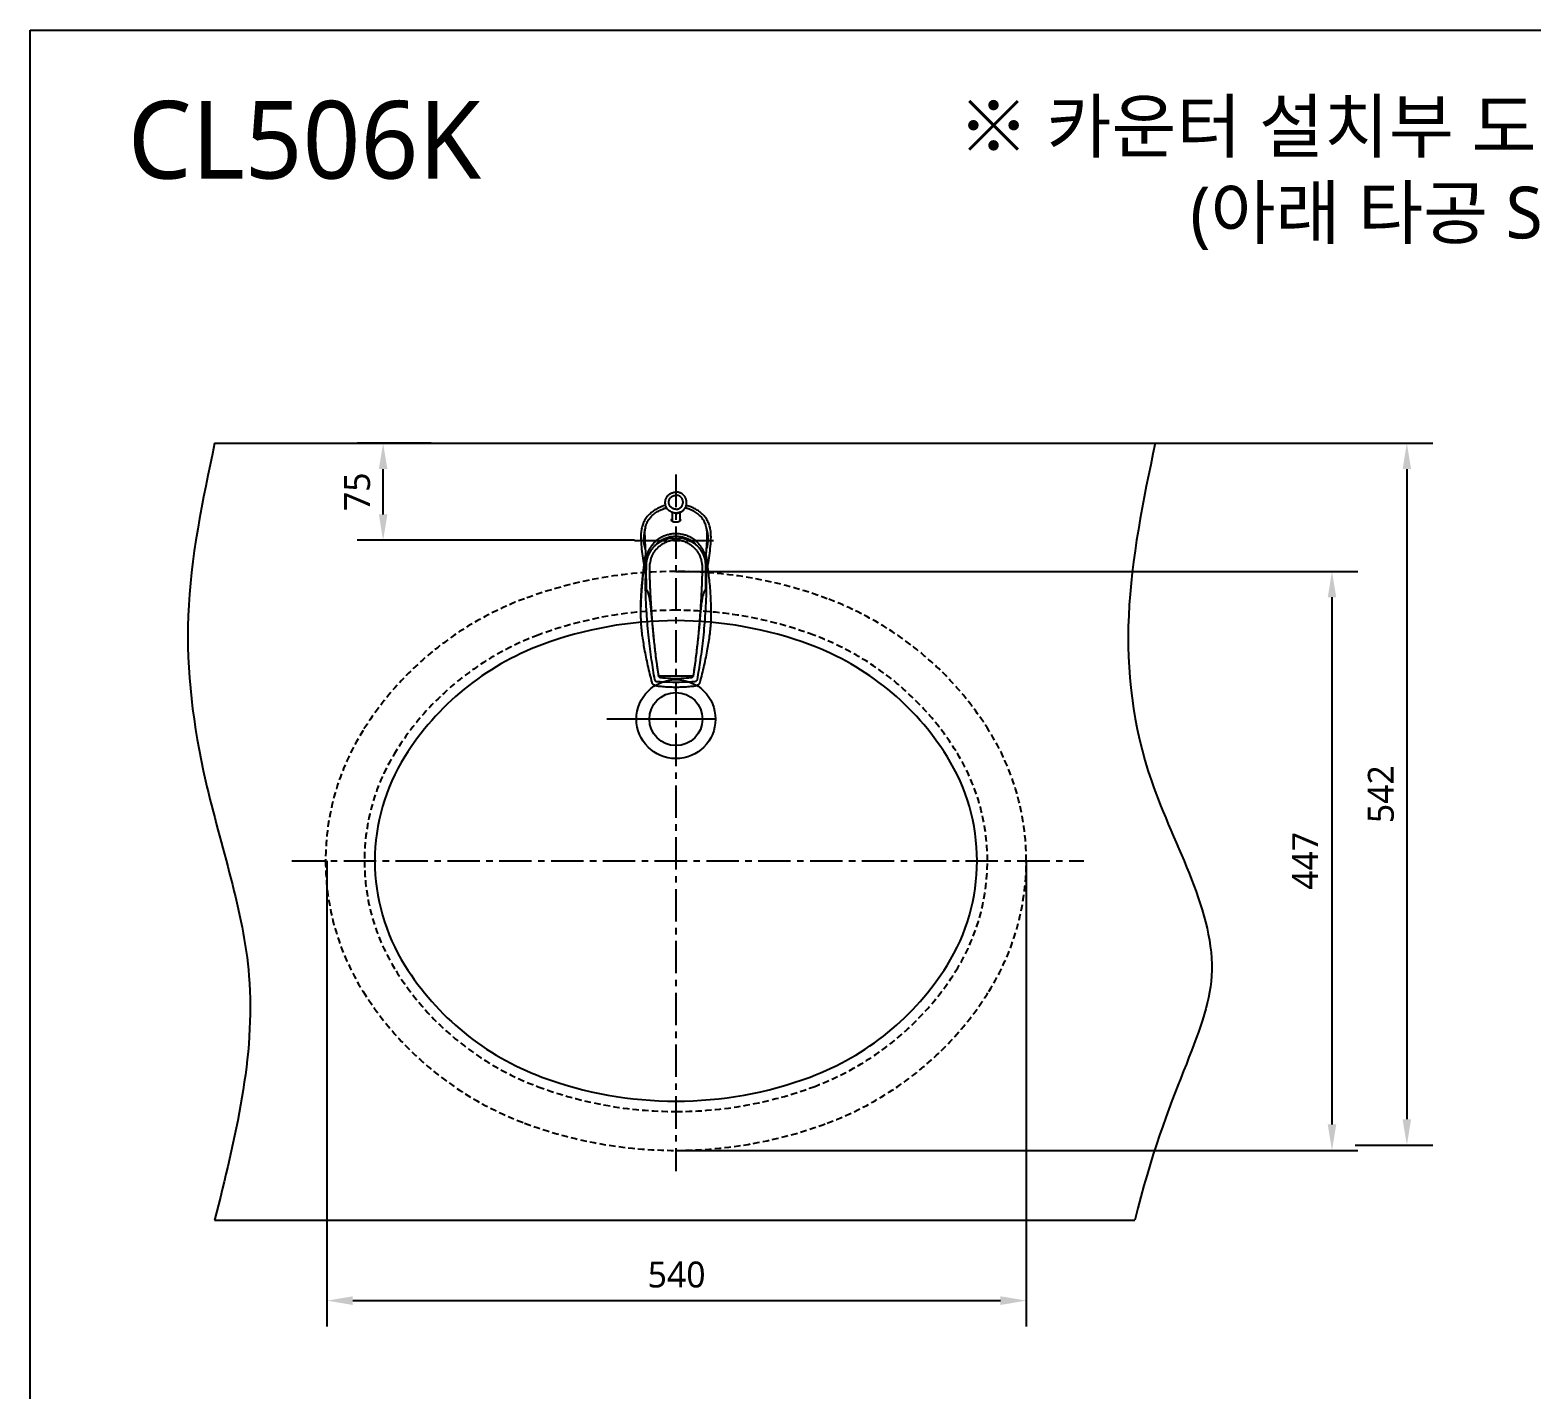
# Model space of a CAD drawing. Extents: x 0 to 3100, y 0 to 2100.
# Drawn here: x 0 to 1160, y 1050 to 2100 of the extents above; entities that cross this region are included whole.
import ezdxf

# ---------------------------------------------------------------- set-up
doc = ezdxf.new("R2010")
doc.units = 0
doc.header["$LTSCALE"] = 10
doc.header["$MEASUREMENT"] = 0
doc.linetypes.add('CENTER', pattern=[2, 1.25, -0.25, 0.25, -0.25])
doc.linetypes.add('HIDDEN', pattern=[0.375, 0.25, -0.125])
doc.layers.get('0').update_dxf_attribs({"linetype": 'CONTINUOUS'})
doc.layers.get('DEFPOINTS').update_dxf_attribs({"linetype": 'CONTINUOUS'})
for name, color, linetype in [('1', 1, 'CONTINUOUS'), ('5', 5, 'CONTINUOUS'), ('7', 7, 'CONTINUOUS'), ('CENTER', 2, 'CENTER')]:
    doc.layers.add(name, color=color, linetype=linetype)
doc.styles.add('GHS', font='romans', dxfattribs={"bigfont": 'ghs'})
doc.styles.get("Standard").update_dxf_attribs({"font": 'NanumGothic.ttf'})
doc.dimstyles.get("Standard").update_dxf_attribs({"dimtxt": 2.7, "dimasz": 2, "dimexe": 2, "dimexo": 1, "dimgap": 2, "dimtad": 1, "dimdec": 0, "dimlfac": 10, "dimrnd": 1, "dimzin": 0, "dimdsep": 46, "dimtxsty": 'Standard', "dimcen": 0, "dimclrd": 7, "dimclrt": 2, "dimadec": 0, "dimazin": 0, "dimtfac": 1, "dimtdec": 0, "dimtofl": 0, "dimtmove": 0, "dimatfit": 3, "dimfxl": 1, "dimtolj": 1, "dimtzin": 0, "dimarcsym": 0})

# ---------------------------------------------------------------- blocks, each defined once
blk = doc.blocks.new('*D5')
at = {"color": 3, "lineweight": -2, "transparency": 16777216}
for p, q in [((229.2, 1458.5), (229.2, 1099)), ((769.2, 1458.5), (769.2, 1099)), ((249.2, 1119), (749.2, 1119))]:
    blk.add_line(p, q, dxfattribs=at)
at = {"color": 3, "transparency": 16777216}
for points in [[(249.2, 1122.3), (249.2, 1115.6), (229.2, 1119)], [(749.2, 1122.3), (749.2, 1115.6), (769.2, 1119)]]:
    blk.add_solid(points, dxfattribs=at)
at = {"layer": 'DEFPOINTS', "color": 0, "transparency": 16777216}
for p in [(229.2, 1458.5), (769.2, 1458.5), (769.2, 1119)]:
    blk.add_point(p, dxfattribs=at)
at = {"color": 2, "transparency": 16777216, "insert": (499.2, 1139), "char_height": 20, "attachment_point": 5}
blk.add_mtext('\\A1;540', dxfattribs=at)
blk = doc.blocks.new('*D6')
at = {"color": 3, "lineweight": -2, "transparency": 16777216}
for p, q in [((498.7, 1682), (1025.2, 1682)), ((1005.2, 1662), (1005.2, 1255)), ((498.7, 1235), (1025.2, 1235))]:
    blk.add_line(p, q, dxfattribs=at)
at = {"color": 3, "transparency": 16777216}
for points in [[(1001.9, 1662), (1008.5, 1662), (1005.2, 1682)], [(1001.9, 1255), (1008.5, 1255), (1005.2, 1235)]]:
    blk.add_solid(points, dxfattribs=at)
at = {"layer": 'DEFPOINTS', "color": 0, "transparency": 16777216}
for p in [(498.7, 1682), (498.7, 1235), (1005.2, 1235)]:
    blk.add_point(p, dxfattribs=at)
at = {"color": 2, "transparency": 16777216, "insert": (984.5, 1458.5), "char_height": 20, "attachment_point": 5, "rotation": 90}
blk.add_mtext('\\A1;447', dxfattribs=at)
blk = doc.blocks.new('*D15')
at = {"color": 3, "lineweight": -2, "transparency": 16777216}
for p, q in [((868.7, 1781), (1083, 1781)), ((1063, 1761), (1063, 1259)), ((1023, 1239), (1083, 1239))]:
    blk.add_line(p, q, dxfattribs=at)
at = {"color": 3, "transparency": 16777216}
for points in [[(1059.7, 1761), (1066.3, 1761), (1063, 1781)], [(1059.7, 1259), (1066.3, 1259), (1063, 1239)]]:
    blk.add_solid(points, dxfattribs=at)
at = {"layer": 'DEFPOINTS', "color": 0, "transparency": 16777216}
for p in [(868.7, 1781), (1023, 1239), (1063, 1239)]:
    blk.add_point(p, dxfattribs=at)
at = {"color": 2, "transparency": 16777216, "insert": (1043, 1510), "char_height": 20, "attachment_point": 5, "rotation": 90}
blk.add_mtext('\\A1;542', dxfattribs=at)
blk = doc.blocks.new('*D16')
at = {"color": 3, "lineweight": -2, "transparency": 16777216}
for p, q in [((309.8, 1781), (252.6, 1781)), ((272.6, 1726), (272.6, 1761)), ((466.7, 1706), (252.6, 1706))]:
    blk.add_line(p, q, dxfattribs=at)
at = {"color": 3, "transparency": 16777216}
for points in [[(269.3, 1761), (275.9, 1761), (272.6, 1781)], [(269.3, 1726), (275.9, 1726), (272.6, 1706)]]:
    blk.add_solid(points, dxfattribs=at)
at = {"layer": 'DEFPOINTS', "color": 0, "transparency": 16777216}
for p in [(272.6, 1781), (309.8, 1781), (466.7, 1706)]:
    blk.add_point(p, dxfattribs=at)
at = {"color": 2, "transparency": 16777216, "insert": (252.6, 1743.5), "char_height": 20, "attachment_point": 5, "rotation": 90}
blk.add_mtext('\\A1;75', dxfattribs=at)

msp = doc.modelspace()

# ---------------------------------------------------------------- linework, layer by layer
at = {"color": 2}
for radius in [30.5, 20.5]:
    msp.add_circle((498.68211, 1567.98211), radius, dxfattribs=at)
at = {"color": 2, "linetype": 'HIDDEN', "ltscale": 2}
for centre, radius, start, end in [((498.68211, 1346.98211), 335, 90, 110.41024201), ((498.68211, 1346.98211), 335, 69.58975799, 90), ((469.03924, 1426.64578), 250, 110.41024201, 147.95362655), ((528.32497, 1426.64578), 250, 32.04637345, 69.58975799), ((418.18211, 1458.48211), 190, 147.95362655, 180), ((579.18211, 1458.48211), 190, 0, 32.04637345), ((418.18211, 1458.48211), 190, 180, 212.04637345), ((579.18211, 1458.48211), 190, 327.95362655, 0), ((469.03924, 1490.31844), 250, 212.04637345, 249.58975799), ((528.32497, 1490.31844), 250, 290.41024201, 327.95362655), ((498.68211, 1569.98211), 335, 249.58975799, 270), ((498.68211, 1569.98211), 335, 270, 290.41024201)]:
    msp.add_arc(centre, radius, start, end, dxfattribs=at)
for centre, radius, start, end in [((498.68211, 1346.98211), 297, 90, 110.41024201), ((498.68211, 1346.98211), 297, 69.58975799, 90), ((469.03924, 1426.64578), 212, 110.41024201, 147.95362655), ((528.32497, 1426.64578), 212, 32.04637345, 69.58975799), ((418.18211, 1458.48211), 152, 147.95362655, 180), ((579.18211, 1458.48211), 152, 0, 32.04637345), ((418.18211, 1458.48211), 152, 180, 212.04637345), ((579.18211, 1458.48211), 152, 327.95362655, 0), ((469.03924, 1490.31844), 212, 212.04637345, 249.58975799), ((528.32497, 1490.31844), 212, 290.41024201, 327.95362655), ((498.68211, 1569.98211), 297, 249.58975799, 270), ((498.68211, 1569.98211), 297, 270, 290.41024201)]:
    msp.add_arc(centre, radius, start, end)
at = {"layer": '1'}
for p, q in [((142.54576, 1780.98211), (868.68211, 1780.98211)), ((529.18211, 1567.98211), (445.32307, 1567.98211)), ((142.54576, 1180.98211), (852.98828, 1180.98211))]:
    msp.add_line(p, q, dxfattribs=at)
at = {"layer": '1', "color": 2, "linetype": 'HIDDEN', "ltscale": 2}
for centre, radius, start, end in [((498.68211, 1346.98211), 305, 90, 110.41024201), ((498.68211, 1346.98211), 305, 69.58975799, 90), ((469.03924, 1426.64578), 220, 110.41024201, 147.95362655), ((528.32497, 1426.64578), 220, 32.04637345, 69.58975799), ((418.18211, 1458.48211), 160, 147.95362655, 180), ((579.18211, 1458.48211), 160, 0, 32.04637345), ((418.18211, 1458.48211), 160, 180, 212.04637345), ((579.18211, 1458.48211), 160, 327.95362655, 0), ((469.03924, 1490.31844), 220, 212.04637345, 249.58975799), ((528.32497, 1490.31844), 220, 290.41024201, 327.95362655), ((498.68211, 1569.98211), 305, 249.58975799, 270), ((498.68211, 1569.98211), 305, 270, 290.41024201)]:
    msp.add_arc(centre, radius, start, end, dxfattribs=at)
at = {"layer": '1'}
msp.add_spline([(142.54576, 1780.98211), (122.08721, 1647.75367), (135.4957, 1520.42407), (169.01692, 1369.63904), (142.54576, 1180.98211)], degree=3, dxfattribs=at)
msp.add_open_spline([(868.68211, 1780.98211), (859.42281, 1736.66545), (841.36835, 1650.25353), (856.88626, 1511.37488), (944.47001, 1372.2102), (877.27327, 1281.66633), (852.98828, 1180.98211)], degree=3, knots=[0, 0, 0, 0, 13.4790096988, 26.2823736359, 41.7289914298, 55.8471450246, 55.8471450246, 55.8471450246, 55.8471450246], dxfattribs=at)
at = {"layer": '5', "color": 212}
msp.add_lwpolyline([(0, 2100), (3100, 2100), (3100, 0), (0, 0)], close=True, dxfattribs=at)
at = {"layer": '7'}
for p, q in [((495.6821, 1727.57146), (495.6821, 1720.82335)), ((501.6821, 1727.57145), (501.6821, 1720.82303)), ((495.6821, 1707.53759), (495.6821, 1707.9799)), ((501.6821, 1707.9799), (501.6821, 1707.53759)), ((474.89705, 1692.02221), (474.89704, 1692.02211)), ((474.91152, 1692.1218), (474.91123, 1692.11983)), ((522.45298, 1692.11983), (522.45274, 1692.12143)), ((522.46717, 1692.02211), (522.46716, 1692.02221)), ((477.67241, 1663.53446), (477.67311, 1663.53239)), ((519.69174, 1663.5345), (519.69109, 1663.53254)), ((471.4497, 1654.70809), (471.4497, 1654.70803)), ((479.50723, 1650.45618), (479.50138, 1650.4264)), ((479.50138, 1650.4264), (479.50139, 1650.42621)), ((517.85698, 1650.45619), (517.86272, 1650.42642)), ((517.86272, 1650.42642), (517.8627, 1650.42623)), ((485.06156, 1601.77839), (485.05454, 1601.78084)), ((512.30266, 1601.77838), (512.30968, 1601.78083)), ((484.28435, 1593.64307), (484.28475, 1593.64296)), ((484.90335, 1593.52623), (484.90345, 1593.52622)), ((498.6821, 1589.74336), (498.68211, 1592.70904)), ((498.68211, 1592.70904), (498.68211, 1592.73275)), ((512.46088, 1593.52623), (512.46077, 1593.52622)), ((513.07984, 1593.64307), (513.07948, 1593.64297)), ((516.19302, 1594.79403), (516.19262, 1594.79383))]:
    msp.add_line(p, q, dxfattribs=at)
for start, end in [(106.74388504, 115.37448801), (65.38059127, 73.1537346), (160.03722293, 199.08055553), (341.3142067, 19.200866)]:
    msp.add_arc((498.65693, 1707.28842), 25, start, end, dxfattribs=at)
for points in [[(495.08251, 1727.82948), (494.39554, 1728.19813), (493.47563, 1728.83761), (492.65271, 1729.59449), (491.9421, 1730.45467), (491.35705, 1731.40213), (490.90845, 1732.41922), (490.60466, 1733.48699), (490.45134, 1734.58556), (490.45134, 1735.69445), (490.60466, 1736.79302), (490.90845, 1737.86079), (491.35705, 1738.87788), (491.9421, 1739.82534), (492.65271, 1740.68552), (493.47563, 1741.4424), (494.39554, 1742.08188), (495.3953, 1742.59204), (496.45628, 1742.96338), (497.55873, 1743.189), (498.6821, 1743.26467)], [(498.6821, 1730.01456), (497.82656, 1730.08087), (496.99209, 1730.27817), (496.19923, 1730.60159), (495.4675, 1731.04318), (494.81493, 1731.59206), (494.25759, 1732.23471), (493.80919, 1732.95532), (493.48077, 1733.73614), (493.28043, 1734.55793), (493.2131, 1735.40048), (493.28043, 1736.24302), (493.48077, 1737.06482), (493.80919, 1737.84563), (494.25759, 1738.56624), (494.81493, 1739.2089), (495.4675, 1739.75778), (496.19923, 1740.19936), (496.99209, 1740.52279), (497.82656, 1740.72008), (498.6821, 1740.78639)], [(502.2817, 1727.82948), (502.96867, 1728.19813), (503.88858, 1728.83761), (504.7115, 1729.59449), (505.42211, 1730.45467), (506.00716, 1731.40213), (506.45576, 1732.41922), (506.75955, 1733.48699), (506.91287, 1734.58556), (506.91287, 1735.69445), (506.75955, 1736.79302), (506.45576, 1737.86079), (506.00716, 1738.87788), (505.42211, 1739.82534), (504.7115, 1740.68552), (503.88858, 1741.4424), (502.96867, 1742.08188), (501.96891, 1742.59204), (500.90793, 1742.96338), (499.80548, 1743.189), (498.6821, 1743.26467)], [(498.6821, 1729.98403), (499.54249, 1730.05072), (500.3817, 1730.24913), (501.17905, 1730.57439), (501.91492, 1731.01848), (502.57119, 1731.57047), (503.1317, 1732.21677), (503.58264, 1732.94146), (503.91292, 1733.7267), (504.11439, 1734.55316), (504.1821, 1735.40048), (504.11439, 1736.2478), (503.91292, 1737.07425), (503.58264, 1737.85949), (503.1317, 1738.58418), (502.57119, 1739.23048), (501.91492, 1739.78247), (501.17905, 1740.22656), (500.3817, 1740.55182), (499.54249, 1740.75023), (498.6821, 1740.81692)], [(474.54387, 1709.69751), (474.80548, 1713.74525), (475.52735, 1717.28392), (476.76574, 1720.4223), (478.4455, 1723.06123), (480.70553, 1725.47195), (483.6171, 1727.66654), (486.93018, 1729.44506), (490.47867, 1730.75847), (491.55262, 1731.05551)], [(498.6821, 1727.01534), (497.55873, 1727.09101), (496.45628, 1727.31663), (495.3953, 1727.68797), (495.08251, 1727.82948)], [(498.6821, 1727.005), (498.00283, 1727.03326), (497.31315, 1727.12024), (496.60395, 1727.27249), (495.86097, 1727.50343), (495.08251, 1727.82948)], [(498.6821, 1727.01534), (499.80548, 1727.09101), (500.90793, 1727.31663), (501.96891, 1727.68797), (502.2817, 1727.82948)], [(502.2817, 1727.82948), (501.4999, 1727.50222), (500.74934, 1727.26965), (500.03728, 1727.11792), (499.35098, 1727.0324), (498.6821, 1727.005)], [(522.82034, 1709.69751), (522.56923, 1713.64723), (521.88827, 1717.10277), (520.72003, 1720.17808), (519.11738, 1722.79808), (516.95893, 1725.19679), (514.12234, 1727.42353), (510.78984, 1729.28046), (507.1929, 1730.66702), (505.81453, 1731.05942)], [(495.28212, 1721.68004), (495.28826, 1721.79341), (495.33498, 1722.01243), (495.42918, 1722.23371), (495.57277, 1722.45451), (495.68177, 1722.58366)], [(498.6821, 1719.91561), (498.18811, 1719.933), (497.74582, 1719.97945), (497.34823, 1720.04863), (496.9895, 1720.13684), (496.66998, 1720.24038), (496.38038, 1720.36), (496.12015, 1720.49542), (495.89202, 1720.64509), (495.69713, 1720.80832), (495.53689, 1720.98462), (495.41358, 1721.17288), (495.32959, 1721.3716), (495.28712, 1721.57908), (495.28212, 1721.68004)], [(502.0821, 1721.68012), (502.08159, 1721.64778), (502.0432, 1721.40047), (501.94775, 1721.16756), (501.80117, 1720.95201), (501.6104, 1720.75639), (501.38179, 1720.5815), (501.11719, 1720.42551), (500.81337, 1720.28623), (500.46882, 1720.16465), (500.08555, 1720.06369), (499.66035, 1719.98547), (499.19031, 1719.93403), (498.6821, 1719.91561)], [(501.68242, 1722.58368), (501.80953, 1722.43057), (501.96704, 1722.17011), (502.05761, 1721.9062), (502.0821, 1721.68012)], [(474.54387, 1709.69751), (474.55999, 1707.72531), (474.61694, 1706.25275)], [(474.61695, 1706.25275), (474.75991, 1703.53999), (474.97091, 1700.07896), (475.24491, 1696.25105), (475.32924, 1694.51957)], [(476.29896, 1690.81261), (477.09724, 1693.69462), (478.30786, 1696.41101), (479.90228, 1698.93779), (481.85787, 1701.23585), (484.16799, 1703.2715), (486.79796, 1705.00291), (489.68322, 1706.39398), (492.67975, 1707.38929), (495.6821, 1707.9799)], [(478.55509, 1686.87724), (478.74522, 1688.47991), (479.16878, 1690.53887), (479.87482, 1692.78583), (480.84457, 1694.9951), (482.06065, 1697.09057), (483.53967, 1699.069), (485.31896, 1700.9254), (487.49537, 1702.6804), (490.19855, 1704.29538), (493.12434, 1705.48661), (495.92122, 1706.15168), (498.67019, 1706.37154), (501.41948, 1706.15538), (504.21709, 1705.49385), (507.14618, 1704.30511), (509.85535, 1702.68988), (512.03876, 1700.93138), (513.82336, 1699.07038), (515.30612, 1697.0867), (516.52458, 1694.98534), (517.4955, 1692.76949), (518.20074, 1690.5181), (518.62176, 1688.46207), (518.80912, 1686.87723)], [(480.07142, 1701.986), (482.29017, 1704.6115), (484.90471, 1706.86296), (487.79423, 1708.66523), (490.77857, 1709.97485), (493.65678, 1710.80477), (496.31697, 1711.24028), (498.68211, 1711.37274)], [(482.12239, 1701.49312), (483.6145, 1703.12488), (486.14242, 1705.24757), (488.98069, 1706.9571), (492.06795, 1708.21417), (495.34144, 1708.98584), (498.6821, 1709.24328)], [(501.6821, 1707.53759), (501.57993, 1707.37833), (501.28046, 1707.25723), (500.80442, 1707.17477), (500.18374, 1707.12527), (499.45981, 1707.1005), (498.68189, 1707.09324), (497.90389, 1707.10051), (497.17993, 1707.1253), (496.55933, 1707.17482), (496.08346, 1707.25731), (495.78416, 1707.3784), (495.6821, 1707.53759)], [(498.6821, 1709.24328), (502.01462, 1708.9871), (505.29033, 1708.21606), (508.37976, 1706.95898), (511.21942, 1705.24927), (513.74804, 1703.12653), (515.24211, 1701.49276)], [(498.68211, 1711.37274), (500.97519, 1711.24784), (503.43257, 1710.86405), (506.11604, 1710.13737), (509.04509, 1708.93239), (512.05149, 1707.1552), (514.88047, 1704.80429), (517.29273, 1701.98611)], [(501.6821, 1707.9799), (504.68938, 1707.388), (507.69023, 1706.39024), (510.57705, 1704.99679), (513.20621, 1703.26389), (515.51442, 1701.2276), (517.46713, 1698.93071), (519.05873, 1696.40656), (520.26746, 1693.69325), (521.06525, 1690.81261)], [(522.03178, 1695.14207), (522.1193, 1696.25105), (522.3933, 1700.07896), (522.60429, 1703.53999), (522.74726, 1706.25275)], [(522.74727, 1706.25275), (522.80421, 1707.72531), (522.82034, 1709.69751)], [(475.56811, 1689.24674), (475.58203, 1689.54319), (475.60018, 1689.87448), (475.62559, 1690.24232), (475.66076, 1690.64162), (475.70724, 1691.07017), (475.76683, 1691.53059), (475.84176, 1692.02548), (475.93514, 1692.55854), (476.0515, 1693.13549), (476.19669, 1693.76316), (476.37692, 1694.44481), (476.5961, 1695.17316), (476.85599, 1695.93706), (477.15694, 1696.72571), (477.49779, 1697.52851), (477.87655, 1698.3365), (478.28424, 1699.1293), (478.69854, 1699.86958), (479.09053, 1700.5202), (479.44535, 1701.07435), (479.7672, 1701.55376), (480.07053, 1701.98662)], [(517.29361, 1701.98671), (517.59131, 1701.56207), (517.91068, 1701.08678), (518.25755, 1700.54607), (518.63112, 1699.92874), (519.02073, 1699.23887), (519.40865, 1698.49581), (519.77917, 1697.72167), (520.12247, 1696.93331), (520.43317, 1696.14215), (520.7071, 1695.36088), (520.94207, 1694.60288), (521.13778, 1693.8821), (521.29628, 1693.21099), (521.42233, 1692.59431), (521.52131, 1692.03246), (521.59845, 1691.52292), (521.65841, 1691.05795), (521.70457, 1690.63015), (521.73935, 1690.23306), (521.76444, 1689.86775), (521.78236, 1689.53957), (521.7961, 1689.24674)], [(521.99651, 1694.70774), (522.01295, 1694.90935)], [(522.01295, 1694.90935), (522.03178, 1695.14207)], [(474.88667, 1691.95063), (473.16289, 1678.69597), (472, 1665.98846), (471.44968, 1654.70809)], [(471.49368, 1655.15928), (471.53106, 1656.4101), (471.60575, 1658.42084), (471.7058, 1660.60969), (471.83643, 1663.006), (472.00375, 1665.63537), (472.21336, 1668.5037), (472.47163, 1671.60874), (472.78055, 1674.89859), (473.13192, 1678.25406), (473.51154, 1681.55664), (473.90035, 1684.69117), (474.27606, 1687.54417), (474.61482, 1690.00294), (474.89188, 1691.94989)], [(474.89704, 1692.02211), (474.88667, 1691.95063)], [(474.89188, 1691.94989), (474.89895, 1691.99887), (474.906, 1692.04774)], [(474.89235, 1691.972), (474.89188, 1691.94989)], [(474.89704, 1692.02211), (474.89617, 1692.01584), (474.89235, 1691.972)], [(474.91123, 1692.11983), (474.8993, 1692.0377), (474.89705, 1692.02221)], [(474.90599, 1692.04775), (474.94847, 1692.34025)], [(474.91123, 1692.11983), (474.9103, 1692.11314), (474.90599, 1692.04775)], [(474.90961, 1692.02425), (474.906, 1692.04774)], [(482.32902, 1598.31765), (479.91532, 1613.60623), (477.75923, 1630.68666), (476.09114, 1649.833), (475.27657, 1670.78584), (475.5681, 1689.24674)], [(475.97623, 1668.19368), (475.92942, 1669.93204), (475.89018, 1671.63453), (475.85845, 1673.29216), (475.83406, 1674.89705), (475.81662, 1676.45372), (475.80574, 1677.98952), (475.80154, 1679.53195), (475.80468, 1681.08472), (475.81601, 1682.64375), (475.83679, 1684.21149), (475.86888, 1685.78871), (475.91575, 1687.38313)], [(475.91575, 1687.38313), (475.95101, 1687.80712), (475.98773, 1688.22565), (476.02434, 1688.62004), (476.05915, 1688.97386), (476.09092, 1689.27885), (476.12068, 1689.54886), (476.15027, 1689.80177), (476.18172, 1690.05314), (476.21624, 1690.30727), (476.25456, 1690.56072), (476.29896, 1690.81261)], [(485.0908, 1602.58994), (484.09226, 1609.77145), (483.27075, 1616.22248), (482.58018, 1622.10609), (481.99265, 1627.51365), (481.49574, 1632.43713), (481.07229, 1636.93898), (480.70998, 1641.0608), (480.39851, 1644.84389), (480.13047, 1648.31328), (479.89951, 1651.49391), (479.70036, 1654.40767), (479.52834, 1657.07868), (479.37953, 1659.52879), (479.25069, 1661.77721), (479.139, 1663.84236), (479.04203, 1665.74231), (478.95768, 1667.49446), (478.88417, 1669.11493), (478.81996, 1670.61914), (478.76374, 1672.02198), (478.71492, 1673.32358), (478.67291, 1674.52347), (478.63686, 1675.63131), (478.60604, 1676.65465), (478.57986, 1677.59943), (478.55825, 1678.45295), (478.54052, 1679.22428), (478.52601, 1679.92552), (478.51419, 1680.56835), (478.50462, 1681.16419), (478.49695, 1681.72444), (478.49096, 1682.26074), (478.48667, 1682.76439), (478.48403, 1683.22666), (478.48285, 1683.63955), (478.48286, 1684.00477), (478.48382, 1684.32814), (478.4855, 1684.61465), (478.48775, 1684.86867), (478.49043, 1685.09437), (478.49342, 1685.29594), (478.49668, 1685.47761), (478.5002, 1685.64372), (478.50399, 1685.7987), (478.50816, 1685.94702), (478.51286, 1686.09337), (478.5183, 1686.24064), (478.52454, 1686.38691), (478.53155, 1686.52833), (478.53921, 1686.66053), (478.54725, 1686.77868), (478.55509, 1686.87724)], [(518.80912, 1686.87723), (518.81706, 1686.77738), (518.82515, 1686.65803), (518.83284, 1686.5249), (518.83985, 1686.38294), (518.84606, 1686.23665), (518.85146, 1686.08999), (518.85611, 1685.94493), (518.86023, 1685.79847), (518.86396, 1685.64589), (518.86742, 1685.48268), (518.87065, 1685.30438), (518.87362, 1685.1066), (518.87628, 1684.88506), (518.87855, 1684.63555), (518.88027, 1684.35387), (518.88129, 1684.03565), (518.8814, 1683.67596), (518.88035, 1683.26899), (518.87787, 1682.81208), (518.87377, 1682.31387), (518.86796, 1681.78132), (518.8605, 1681.22559), (518.85116, 1680.63533), (518.83962, 1679.999), (518.82544, 1679.30501), (518.80809, 1678.54157), (518.7869, 1677.69648), (518.76118, 1676.75918), (518.73079, 1675.74149), (518.69519, 1674.63938), (518.65367, 1673.44487), (518.60537, 1672.14901), (518.54965, 1670.75022), (518.48597, 1669.25014), (518.41302, 1667.63376), (518.32925, 1665.88536), (518.23287, 1663.98852), (518.12175, 1661.92554), (517.99345, 1659.67797), (517.84513, 1657.22699), (517.67348, 1654.55308), (517.47455, 1651.63403), (517.2436, 1648.44519), (516.97526, 1644.96394), (516.66308, 1641.16505), (516.29952, 1637.02281), (515.8742, 1632.4961), (515.37482, 1627.54484), (514.78438, 1622.10923), (514.09126, 1616.20451), (513.26899, 1609.74916), (512.2734, 1602.58994)], [(521.7961, 1689.24674), (522.0875, 1670.77437), (521.27212, 1649.81838), (519.60391, 1630.67675), (517.4484, 1613.60282), (515.03519, 1598.31765)], [(521.06525, 1690.81261), (521.1068, 1690.57828), (521.14275, 1690.34355), (521.17533, 1690.10774), (521.20526, 1689.8729), (521.23333, 1689.6378), (521.26087, 1689.39341), (521.28918, 1689.12852), (521.31938, 1688.83079), (521.35146, 1688.49764), (521.38437, 1688.13773), (521.41702, 1687.76224), (521.44846, 1687.38313)], [(521.44846, 1687.38313), (521.49589, 1685.76554), (521.5283, 1684.15844), (521.54901, 1682.56213), (521.55998, 1680.98358), (521.56261, 1679.42346), (521.55789, 1677.87577), (521.54643, 1676.32928), (521.5284, 1674.76646), (521.50369, 1673.17298), (521.47214, 1671.54529), (521.4336, 1669.88484), (521.38797, 1668.19368)], [(522.42495, 1692.27716), (522.39019, 1692.5136)], [(522.45822, 1692.04775), (522.42495, 1692.27716)], [(522.46716, 1692.02221), (522.46491, 1692.03768), (522.45297, 1692.11983)], [(522.45822, 1692.04775), (522.45391, 1692.11314), (522.45298, 1692.11983)], [(522.45821, 1692.04774), (522.45458, 1692.02415)], [(522.47233, 1691.94989), (522.46526, 1691.99887), (522.45821, 1692.04774)], [(522.47233, 1691.94989), (522.46804, 1692.01584), (522.46717, 1692.02211)], [(522.47754, 1691.95063), (522.46717, 1692.02211)], [(525.91451, 1654.70882), (525.36418, 1665.98897), (524.20129, 1678.69623), (522.47754, 1691.95063)], [(476.09859, 1667.65049), (476.07045, 1667.71931), (475.97623, 1668.19368)], [(476.0986, 1667.65049), (476.62301, 1666.39893), (477.16657, 1664.97892), (477.52174, 1663.97849)], [(477.52174, 1663.97849), (477.54111, 1663.92211)], [(477.54111, 1663.92211), (477.67247, 1663.53448)], [(477.67318, 1663.53241), (477.85142, 1662.91005), (478.10357, 1661.76713), (478.38596, 1660.16288), (478.68244, 1658.12535), (478.97891, 1655.7171), (479.26249, 1653.03201), (479.499, 1650.45547)], [(517.86521, 1650.45547), (518.09922, 1653.00653), (518.3824, 1655.69163), (518.67874, 1658.10263), (518.97531, 1660.14444), (519.25795, 1661.75343), (519.51049, 1662.90095), (519.69109, 1663.53254)], [(519.69174, 1663.5345), (519.8231, 1663.92211)], [(519.8231, 1663.92211), (519.8404, 1663.97247)], [(519.8404, 1663.97247), (520.19565, 1664.9735), (520.73936, 1666.39434), (521.26561, 1667.6505)], [(521.38797, 1668.19368), (521.29376, 1667.71931), (521.26562, 1667.65049)], [(471.4461, 1654.56133), (471.39021, 1649.09077), (471.51986, 1643.6868), (471.88753, 1638.42173), (472.45897, 1633.41899)], [(471.4497, 1654.70803), (471.4461, 1654.56133)], [(471.45266, 1654.70794), (471.47843, 1654.56066)], [(471.47843, 1654.56066), (471.482, 1654.7072)], [(471.482, 1654.7072), (471.49368, 1655.15928)], [(479.499, 1650.45547), (479.50149, 1650.42641)], [(479.50139, 1650.42621), (480.47344, 1639.74952), (481.69635, 1627.88631), (483.20727, 1615.13636), (484.93721, 1602.56753)], [(479.50723, 1650.45618), (479.50972, 1650.42712)], [(512.427, 1602.56753), (514.15424, 1615.11524), (515.66554, 1627.8652), (516.88874, 1639.7285), (517.86282, 1650.42622)], [(517.85447, 1650.42694), (517.85698, 1650.45619)], [(517.86272, 1650.42642), (517.86521, 1650.45547)], [(524.90524, 1633.419), (525.4767, 1638.422), (525.84437, 1643.68724), (525.97401, 1649.09134), (525.91809, 1654.56206)], [(525.88219, 1654.70794), (525.87053, 1655.1591)], [(525.88576, 1654.56139), (525.88219, 1654.70794)], [(525.88576, 1654.56139), (525.91153, 1654.70868)], [(525.91809, 1654.56206), (525.91449, 1654.70877)], [(472.45897, 1633.41899), (472.46489, 1633.37385)], [(472.46486, 1633.37379), (474.23039, 1622.1177), (476.8019, 1609.43222), (480.04388, 1596.21177)], [(472.4662, 1633.37379), (472.49476, 1633.42354)], [(472.5007, 1633.37857), (472.49476, 1633.42354)], [(517.32033, 1596.21177), (520.56231, 1609.43223), (523.13382, 1622.11771), (524.89935, 1633.3738)], [(524.86351, 1633.37859), (524.86945, 1633.42356)], [(524.86945, 1633.42356), (524.89801, 1633.3738)], [(524.89932, 1633.37386), (524.90524, 1633.419)], [(484.93721, 1602.56753), (485.05453, 1601.78084)], [(485.05458, 1601.78085), (485.11741, 1601.49576), (485.3424, 1600.98744), (485.68764, 1600.56109), (486.12613, 1600.2457), (486.62199, 1600.06178)], [(486.96236, 1601.03831), (486.54928, 1601.09394), (486.14172, 1601.23838), (485.76597, 1601.47406), (485.45143, 1601.79164), (485.22155, 1602.17194), (485.0908, 1602.58994)], [(510.40185, 1601.03825), (502.57741, 1601.11801), (494.78682, 1601.11801), (486.96236, 1601.03825)], [(512.27341, 1602.58994), (512.14266, 1602.17194), (511.91278, 1601.79164), (511.59824, 1601.47406), (511.22248, 1601.23838), (510.81493, 1601.09394), (510.40184, 1601.03831)], [(510.71558, 1600.05601), (511.21401, 1600.23309), (511.65717, 1600.54299), (512.00844, 1600.96586), (512.23992, 1601.47277), (512.30963, 1601.78084)], [(512.30968, 1601.78083), (512.427, 1602.56753)], [(480.04388, 1596.21177), (480.06897, 1596.11749)], [(480.06898, 1596.11753), (480.07243, 1596.10474), (480.18726, 1595.78982)], [(480.18726, 1595.78982), (480.26039, 1595.64663), (480.52601, 1595.27736), (480.83689, 1594.9965), (481.16438, 1594.79739), (481.17164, 1594.79381)], [(481.1716, 1594.79383), (481.36263, 1594.70174)], [(481.36263, 1594.70174), (481.74946, 1594.52597)], [(481.74946, 1594.52597), (481.76798, 1594.51789)], [(481.76798, 1594.51789), (482.14235, 1594.36078)], [(482.14235, 1594.36078), (483.34668, 1593.92422), (484.28475, 1593.64296)], [(482.32885, 1598.31773), (482.56955, 1597.78692), (482.95148, 1597.34036), (483.44162, 1597.01667), (483.99757, 1596.84384)], [(513.3666, 1596.84388), (503.56652, 1596.37214), (493.79494, 1596.3722), (483.99761, 1596.84388)], [(484.28435, 1593.64309), (484.34927, 1593.62586), (484.45814, 1593.60006)], [(484.45814, 1593.60006), (484.69318, 1593.55558), (484.81819, 1593.53702)], [(484.81819, 1593.53702), (484.90344, 1593.52618)], [(484.90335, 1593.52623), (484.94443, 1593.52135)], [(484.94443, 1593.52135), (489.47244, 1593.07385), (494.3328, 1592.79052), (498.68211, 1592.70904)], [(486.62199, 1600.06178), (494.63209, 1599.47686), (502.71166, 1599.47612), (510.44899, 1600.01771)], [(498.68211, 1592.70904), (503.06565, 1592.79181), (507.92584, 1593.07656), (512.4198, 1593.52135)], [(510.44899, 1600.01771), (510.5199, 1600.02518)], [(510.51991, 1600.02524), (510.54303, 1600.02782)], [(510.54303, 1600.02782), (510.71558, 1600.05601)], [(512.4198, 1593.52135), (512.46088, 1593.52623)], [(512.46077, 1593.52618), (512.56459, 1593.53957)], [(512.56459, 1593.53957), (512.69069, 1593.55879), (512.81163, 1593.58051)], [(512.81163, 1593.58051), (512.92761, 1593.60487)], [(512.92761, 1593.60487), (513.03744, 1593.63166)], [(513.03744, 1593.63166), (513.07984, 1593.64308)], [(513.07948, 1593.64296), (514.03894, 1593.93119), (515.24099, 1594.36853)], [(515.03535, 1598.31773), (514.79466, 1597.78692), (514.41273, 1597.34036), (513.92259, 1597.01667), (513.36663, 1596.84384)], [(515.24099, 1594.36853), (515.6331, 1594.53401)], [(515.6331, 1594.53401), (515.6619, 1594.54667)], [(515.6619, 1594.54667), (516.19262, 1594.79383)], [(516.19302, 1594.79403), (516.22301, 1594.80906), (516.54722, 1595.01133), (516.85195, 1595.29273), (517.11099, 1595.65949), (517.18214, 1595.80115)], [(517.18214, 1595.80115), (517.29378, 1596.11211), (517.29522, 1596.11749)], [(517.29523, 1596.11748), (517.32033, 1596.21177)]]:
    msp.add_spline(points, degree=3, dxfattribs=at)
for points, knots in [([(490.73404, 1732.96213), (488.67675, 1732.42105), (485.56296, 1731.26444), (481.68491, 1729.03936), (478.88463, 1726.91029), (476.43002, 1724.38856), (474.43833, 1721.48424), (472.98854, 1718.27318), (472.08428, 1714.87133), (471.64315, 1711.38379), (471.57272, 1708.86664), (471.5903, 1707.52059), (471.59261, 1707.34347)], [49.7150160816, 49.7150160816, 49.7150160816, 49.7150160816, 56.0850978602, 59.5947608976, 63.10097116, 66.6038658668, 70.1070729031, 73.6107063427, 77.1204803493, 80.626855397, 84.134048419, 84.6654532159, 84.6654532159, 84.6654532159, 84.6654532159]), ([(525.77599, 1708.65464), (525.73984, 1709.82414), (525.66756, 1712.16229), (525.12147, 1715.63636), (524.10374, 1719.00375), (522.53026, 1722.15495), (520.42795, 1724.97999), (517.88743, 1727.4144), (515.02672, 1729.45907), (511.92906, 1731.12304), (509.09964, 1732.24688), (507.30736, 1732.78512), (506.63067, 1732.96391)], [0, 0, 0, 0, 3.5078277596, 7.0131428783, 10.5165737379, 14.0210030094, 17.5241894515, 21.027644337, 24.534299616, 28.0415992989, 31.5508284178, 33.6495063461, 33.6495063461, 33.6495063461, 33.6495063461]), ([(471.59261, 1707.34347), (471.70172, 1705.18658), (471.92888, 1700.69574), (472.89285, 1693.92768), (473.6553, 1689.06798), (474.06644, 1686.51671), (474.10607, 1686.27138)], [0, 0, 0, 0, 6.4757759034, 13.4831216704, 20.4906810598, 21.2362483454, 21.2362483454, 21.2362483454, 21.2362483454]), ([(523.2542, 1686.24522), (523.30557, 1686.56331), (523.73834, 1689.25146), (524.52855, 1694.31236), (525.53768, 1701.45174), (525.69656, 1706.25371), (525.77599, 1708.65464)], [6.2355171261, 6.2355171261, 6.2355171261, 6.2355171261, 7.202228918, 14.4045816818, 21.6063897039, 28.8079071049, 28.8079071049, 28.8079071049, 28.8079071049]), ([(474.94847, 1692.34025), (474.97891, 1692.54551), (475.05882, 1693.0845), (475.18254, 1693.81178), (475.28835, 1694.33126), (475.32924, 1694.51957)], [0, 0, 0, 0, 0.6224915702, 1.6346523501, 2.2127078776, 2.2127078776, 2.2127078776, 2.2127078776]), ([(522.39019, 1692.5136), (522.37806, 1692.59476), (522.32744, 1692.93317), (522.22803, 1693.55078), (522.10416, 1694.20418), (522.01786, 1694.59971), (521.99096, 1694.71815)], [0, 0, 0, 0, 0.2462064456, 1.0265069975, 1.8765383023, 2.2409052188, 2.2409052188, 2.2409052188, 2.2409052188]), ([(522.45258, 1692.12141), (522.33807, 1692.88402), (522.20739, 1693.75425), (522.02142, 1694.61447), (521.99756, 1694.72068)], [0, 0, 0, 0, 2.3125728487, 2.6389523929, 2.6389523929, 2.6389523929, 2.6389523929])]:
    msp.add_open_spline(points, degree=3, knots=knots, dxfattribs=at)
at = {"layer": 'CENTER', "color": 2, "linetype": 'CENTER', "ltscale": 2}
for p, q in [((498.68211, 1756.72813), (498.68211, 1218.80677)), ((466.73387, 1705.98211), (527.61601, 1705.98211)), ((202.24389, 1458.48211), (813.63713, 1458.48211))]:
    msp.add_line(p, q, dxfattribs=at)
at = {"layer": 'DEFPOINTS', "color": 2, "linetype": 'ByBlock'}
msp.add_point((498.68211, 1267.98211), dxfattribs=at)

# ---------------------------------------------------------------- texts
at = {"insert": (75.39195, 2045.27793), "char_height": 60, "width": 460, "attachment_point": 1, "style": 'GHS'}
msp.add_mtext('{\\fNanumGothic|b0|i0|c0|p50;CL506\\fNanumGothic|b0|i0|c129|p50;K}', dxfattribs=at)
at = {"layer": '1', "color": 2, "insert": (1520.69152, 1988.00053), "char_height": 40, "attachment_point": 5}
msp.add_mtext('\\A1;\\pi-120,l160,t160;※ 카운터 설치부 도기 허용차는 ±3% 이므로 반드시 실측 후 타공하십시오\\P(아래 타공 SIZE는 도면 규격기준에서의 타공 SIZE 입니다)', dxfattribs=at)

# ---------------------------------------------------------------- dimensions: what is measured, and where the dimension line sits
for base, p1, p2, picture, middle in [((272.60279, 1780.98211), (466.73387, 1705.98211), (309.79246, 1780.98211), '*D16', (252.60279, 1743.48211)), ((1062.98828, 1238.98211), (868.68211, 1780.98211), (1022.98828, 1238.98211), '*D15', (1042.98828, 1509.98211)), ((1005.18356, 1234.98211), (498.68211, 1681.98211), (498.68211, 1234.98211), '*D6', (984.51117, 1458.48211))]:
    dim = msp.add_linear_dim(base=base, p1=p1, p2=p2, angle=90, dimstyle='Standard', override={"dimtxt": 20, "dimasz": 20, "dimexe": 20, "dimexo": 0, "dimgap": 10, "dimdec": 4, "dimlfac": 1, "dimzin": 8, "dimclrd": 3, "dimclre": 3, "dimtdec": 4})
    dim.commit()
    dim.dimension.update_dxf_attribs({"geometry": picture, "text_midpoint": middle})
dim = msp.add_linear_dim(base=(769.18211, 1118.98211), p1=(229.18211, 1458.48211), p2=(769.18211, 1458.48211), dimstyle='Standard', override={"dimtxt": 20, "dimasz": 20, "dimexe": 20, "dimexo": 0, "dimgap": 10, "dimdec": 4, "dimlfac": 1, "dimzin": 8, "dimclrd": 3, "dimclre": 3, "dimtdec": 4})
dim.commit()
dim.dimension.update_dxf_attribs({"geometry": '*D5', "text_midpoint": (499.18211, 1138.98211)})

doc.saveas('drawing.dxf')
